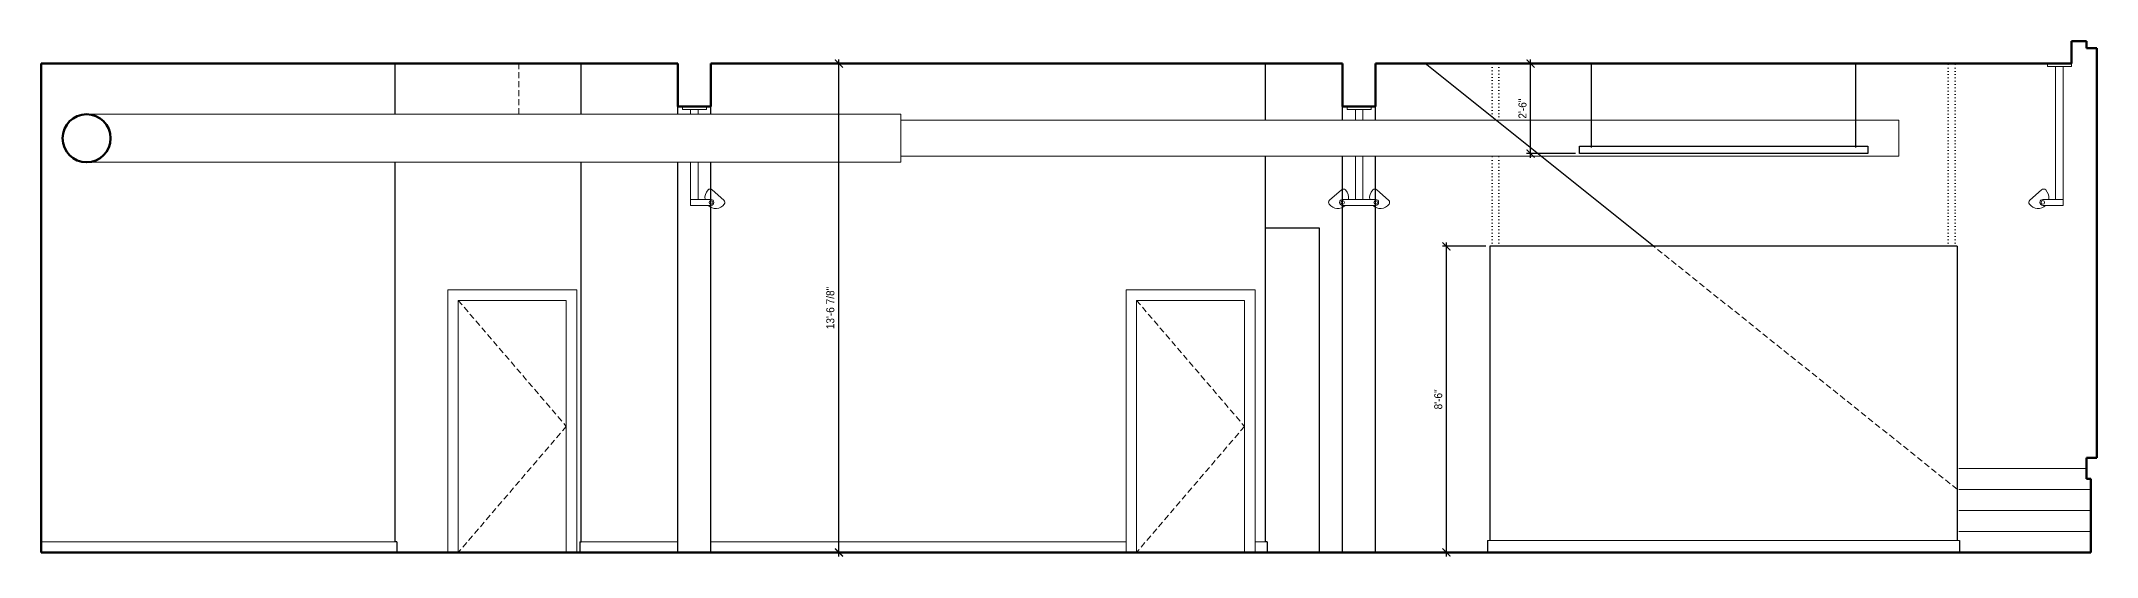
# Model space of a CAD drawing. Header units: inches. Extents: x -3027 to 6920, y -6604 to 320.
# Drawn here: x 2475 to 3161, y -1501 to -1330 of the extents above; entities that cross this region are included whole.
import ezdxf

# ---------------------------------------------------------------- set-up
doc = ezdxf.new("R2010")
doc.units = ezdxf.units.IN
doc.header["$LTSCALE"] = 4
doc.header["$MEASUREMENT"] = 0
doc.header["$PDMODE"] = 35
doc.header["$PDSIZE"] = -5
doc.linetypes.add('DASHED', pattern=[0.75, 0.5, -0.25])
doc.linetypes.add('DOT', pattern=[0.25, 0, -0.25])
doc.layers.get('0').update_dxf_attribs({"linetype": 'CONTINUOUS'})
doc.layers.get('Defpoints').update_dxf_attribs({"linetype": 'CONTINUOUS'})
for name, color, linetype, lineweight in [('A-ELEV-2', 5, 'CONTINUOUS', 25), ('A-ELEV-3', 8, 'CONTINUOUS', 15), ('A-ELEV-BYND', 9, 'DASHED', 9), ('A-ELEV-CUT', 3, 'CONTINUOUS', 50), ('A-ELEV-GHOST', 8, 'DOT', 15), ('A-NOTE-DIM', 8, 'CONTINUOUS', 15)]:
    doc.layers.add(name, color=color, linetype=linetype, lineweight=lineweight)
doc.styles.add('3_8SM', font='swisse.ttf', dxfattribs={"width": 0.9, "height": 2.666667})
doc.dimstyles.new('DIM3_8', dxfattribs={"dimtxt": 2.666667, "dimasz": 2.666667, "dimexe": 1.333333, "dimexo": 1.333333, "dimgap": 1.333333, "dimtad": 1, "dimdec": 4, "dimzin": 11, "dimdsep": 46, "dimlunit": 4, "dimtxsty": '3_8SM', "dimblk": 'ARCHTICK', "dimblk1": 'ARCHTICK', "dimblk2": 'ARCHTICK', "dimsah": 1, "dimcen": 2.666667, "dimdle": 1.333333, "dimclrd": 8, "dimclre": 8, "dimclrt": 8, "dimadec": 0, "dimazin": 0, "dimtfac": 4, "dimtdec": 4, "dimtofl": 0, "dimtmove": 2, "dimatfit": 3, "dimfxl": 1, "dimfrac": 2, "dimtzin": 0, "dimarcsym": 0})

# ---------------------------------------------------------------- blocks, each defined once
blk = doc.blocks.new('_ARCHTICK')
at = {"color": 0, "linetype": 'ByBlock', "const_width": 0.15}
blk.add_lwpolyline([(-0.5, -0.5), (0.5, 0.5)], dxfattribs=at)
blk = doc.blocks.new('*D33')
at = {"layer": 'A-NOTE-DIM', "color": 8, "lineweight": -2, "transparency": 16777216}
for p, q in [((2754.92, -1337.12), (2740.02, -1337.12)), ((2741.35, -1501.33), (2741.35, -1335.79)), ((2747.28, -1500), (2740.02, -1500))]:
    blk.add_line(p, q, dxfattribs=at)
at = {"layer": 'Defpoints', "color": 0, "transparency": 16777216}
for p in [(2741.35, -1337.12), (2756.25, -1337.12), (2748.62, -1500)]:
    blk.add_point(p, dxfattribs=at)
at = {"layer": 'A-NOTE-DIM', "color": 8, "lineweight": -2, "transparency": 16777216, "xscale": 2.666666666666667, "yscale": 2.666666666666667, "zscale": 2.666666666666667}
for p, rotation in [((2741.35, -1337.12), 90), ((2741.35, -1500), 270)]:
    blk.add_blockref('_ARCHTICK', p, dxfattribs=dict(at, rotation=rotation))
at = {"layer": 'A-NOTE-DIM', "color": 8, "transparency": 16777216, "insert": (2738.48, -1418.56), "char_height": 2.6667, "attachment_point": 5, "rotation": 90, "style": '3_8SM'}
blk.add_mtext('13\'-6 7/8" ', dxfattribs=at)
blk = doc.blocks.new('*D34')
at = {"layer": 'A-NOTE-DIM', "color": 8, "lineweight": -2, "transparency": 16777216}
for p, q in [((2943.75, -1501.33), (2943.75, -1396.67)), ((2956.92, -1398), (2942.42, -1398)), ((2971.85, -1500), (2942.42, -1500))]:
    blk.add_line(p, q, dxfattribs=at)
at = {"layer": 'Defpoints', "color": 0, "transparency": 16777216}
for p in [(2943.75, -1398), (2958.25, -1398), (2973.19, -1500)]:
    blk.add_point(p, dxfattribs=at)
at = {"layer": 'A-NOTE-DIM', "color": 8, "lineweight": -2, "transparency": 16777216, "xscale": 2.666666666666667, "yscale": 2.666666666666667, "zscale": 2.666666666666667}
for p, rotation in [((2943.75, -1398), 90), ((2943.75, -1500), 270)]:
    blk.add_blockref('_ARCHTICK', p, dxfattribs=dict(at, rotation=rotation))
at = {"layer": 'A-NOTE-DIM', "color": 8, "transparency": 16777216, "insert": (2941.05, -1449), "char_height": 2.667, "attachment_point": 5, "rotation": 90, "style": '3_8SM'}
blk.add_mtext('8\'-6" ', dxfattribs=at)
blk = doc.blocks.new('*D38')
at = {"layer": 'A-NOTE-DIM', "color": 8, "lineweight": -2, "transparency": 16777216}
for p, q in [((2990.79, -1337.12), (2970.49, -1337.12)), ((2971.82, -1368.46), (2971.82, -1335.79)), ((2986.79, -1367.12), (2970.49, -1367.12))]:
    blk.add_line(p, q, dxfattribs=at)
at = {"layer": 'Defpoints', "color": 0, "transparency": 16777216}
for p in [(2971.82, -1337.12), (2992.13, -1337.12), (2988.13, -1367.12)]:
    blk.add_point(p, dxfattribs=at)
at = {"layer": 'A-NOTE-DIM', "color": 8, "lineweight": -2, "transparency": 16777216, "xscale": 2.666666666666667, "yscale": 2.666666666666667, "zscale": 2.666666666666667}
for p, rotation in [((2971.82, -1337.12), 90), ((2971.82, -1367.12), 270)]:
    blk.add_blockref('_ARCHTICK', p, dxfattribs=dict(at, rotation=rotation))
at = {"layer": 'A-NOTE-DIM', "color": 8, "transparency": 16777216, "insert": (2969.12, -1352.12), "char_height": 2.667, "attachment_point": 5, "rotation": 90, "style": '3_8SM'}
blk.add_mtext('2\'-6" ', dxfattribs=at)

msp = doc.modelspace()

# ---------------------------------------------------------------- linework, layer by layer
at = {"layer": 'A-ELEV-2'}
for p, q in [((2593.4998, -1354), (2593.4998, -1337.125)), ((2655.4998, -1354), (2655.4998, -1337.125)), ((2883.4998, -1356), (2883.4998, -1337.125)), ((3012.79083, -1398), (2936.69708, -1337.125)), ((2992.1252, -1365.125), (2992.1252, -1337.125)), ((3080.1252, -1365.125), (3080.1252, -1337.125)), ((2687.67077, -1354), (2687.67077, -1351.375)), ((2698.67077, -1354), (2698.67077, -1351.375)), ((2909.17077, -1356), (2909.17077, -1351.375)), ((2920.17077, -1356), (2920.17077, -1351.375)), ((2593.4998, -1496.5), (2593.4998, -1370)), ((2655.4998, -1496.5), (2655.4998, -1370)), ((2687.67077, -1500), (2687.67077, -1370)), ((2698.67077, -1500), (2698.67077, -1370)), ((2883.4998, -1496.5), (2883.4998, -1368)), ((2909.17077, -1500), (2909.17077, -1368)), ((2920.17077, -1500), (2920.17077, -1368)), ((2901.4998, -1392), (2883.4998, -1392)), ((2901.4998, -1500), (2901.4998, -1392)), ((3114.0002, -1398), (2958.2502, -1398)), ((2958.2502, -1398), (2958.2502, -1496)), ((3114.0002, -1398), (3114.0002, -1496)), ((2687.67077, -1500), (2687.67077, -1419.73107)), ((2593.9998, -1496.5), (2593.4998, -1496.5)), ((2593.9998, -1496.5), (2593.9998, -1500)), ((2654.9998, -1496.5), (2654.9998, -1500)), ((2654.9998, -1496.5), (2655.4998, -1496.5)), ((2883.9998, -1496.5), (2883.4998, -1496.5)), ((2883.9998, -1496.5), (2883.9998, -1500)), ((2957.5002, -1496), (2957.5002, -1500)), ((3114.7502, -1496), (3114.7502, -1500))]:
    msp.add_line(p, q, dxfattribs=at)
msp.add_lwpolyline([(2988.1252, -1364.625), (3084.1252, -1364.625), (3084.1252, -1367.125), (2988.1252, -1367.125)], close=True, dxfattribs=at)
at = {"layer": 'A-ELEV-3'}
for p, q in [((3160.5002, -1332), (3160.5002, -1468.5)), ((2761.92821, -1354), (2490.66686, -1354)), ((2761.92821, -1370), (2761.92821, -1354)), ((3094.5002, -1356), (2761.92821, -1356)), ((3094.5002, -1368), (3094.5002, -1356)), ((2761.92821, -1370), (2490.66686, -1370)), ((3094.5002, -1368), (2761.92821, -1368)), ((2691.92077, -1382.375), (2698.67077, -1382.375)), ((2691.92077, -1382.375), (2691.92077, -1384.375)), ((2703.00571, -1382.62675), (2699.09057, -1379.17162)), ((2699.67077, -1383.375), (2699.67077, -1383.375)), ((2904.83583, -1382.62675), (2908.75096, -1379.17162)), ((2924.50571, -1382.62675), (2920.59057, -1379.17162)), ((3138.16526, -1382.62675), (3142.0804, -1379.17162)), ((3141.5002, -1383.375), (3141.5002, -1383.375)), ((3149.2502, -1382.375), (3142.5002, -1382.375)), ((3149.2502, -1382.375), (3149.2502, -1384.375)), ((2698.67077, -1384.375), (2691.92077, -1384.375)), ((3142.5002, -1384.375), (3149.2502, -1384.375)), ((2610.9998, -1412.5), (2610.9998, -1500)), ((2653.9998, -1412.5), (2610.9998, -1412.5)), ((2614.4998, -1416), (2614.4998, -1500)), ((2653.9998, -1500), (2653.9998, -1412.5)), ((2879.9998, -1412.5), (2836.9998, -1412.5)), ((2836.9998, -1412.5), (2836.9998, -1500)), ((2876.4998, -1416), (2840.4998, -1416)), ((2840.4998, -1416), (2840.4998, -1500)), ((2876.4998, -1500), (2876.4998, -1416)), ((2879.9998, -1500), (2879.9998, -1412.5)), ((3157.0002, -1472), (3114.5002, -1472)), ((3158.5002, -1479), (3114.5002, -1479)), ((3158.5002, -1486), (3114.5002, -1486)), ((3158.5002, -1493), (3114.5002, -1493)), ((2475.4998, -1496.5), (2593.4998, -1496.5)), ((2687.67077, -1496.5), (2655.4998, -1496.5)), ((2836.9998, -1496.5), (2698.67077, -1496.5)), ((2879.9998, -1496.5), (2883.4998, -1496.5)), ((3114.7502, -1496), (2957.5002, -1496))]:
    msp.add_line(p, q, dxfattribs=at)
for points in [[(3152.0002, -1337.125), (3144.0002, -1337.125), (3144.0002, -1338.125), (3152.0002, -1338.125)], [(3149.2502, -1338.125), (3146.7502, -1338.125), (3146.7502, -1382.375), (3149.2502, -1382.375)], [(2689.17077, -1351.375), (2697.17077, -1351.375), (2697.17077, -1352.375), (2689.17077, -1352.375)], [(2910.67077, -1351.375), (2918.67077, -1351.375), (2918.67077, -1352.375), (2910.67077, -1352.375)], [(2650.4998, -1416), (2614.4998, -1416), (2614.4998, -1500), (2650.4998, -1500)], [(2876.4998, -1416), (2840.4998, -1416), (2840.4998, -1500), (2876.4998, -1500)]]:
    msp.add_lwpolyline(points, close=True, dxfattribs=at)
for points in [[(2691.92077, -1354), (2691.92077, -1352.375), (2694.42077, -1352.375), (2694.42077, -1354)], [(2913.42077, -1356), (2913.42077, -1352.375), (2915.92077, -1352.375), (2915.92077, -1356)], [(2694.42077, -1370), (2694.42077, -1382.375), (2691.92077, -1382.375), (2691.92077, -1370)], [(2915.92077, -1368), (2915.92077, -1382.375), (2913.42077, -1382.375), (2913.42077, -1368)]]:
    msp.add_lwpolyline(points, dxfattribs=at)
msp.add_lwpolyline([(2909.17077, -1382.375), (2920.17077, -1382.375, -0.414213562), (2921.17077, -1383.375), (2921.17077, -1383.375, -0.414213562), (2920.17077, -1384.375), (2909.17077, -1384.375, -0.414213562), (2908.17077, -1383.375), (2908.17077, -1383.375, -0.414213562)], format="xyb", close=True, dxfattribs=at)
for centre in [(2698.67077, -1383.375), (2909.17077, -1383.375), (2920.17077, -1383.375), (3142.5002, -1383.375)]:
    msp.add_circle(centre, 0.6, dxfattribs=at)
for centre, radius, start, end in [((2700.28837, -1381.76011), 3.61506, 135.32183597, 189.7930811), ((2698.42888, -1379.92141), 1, 48.57147217, 135.32183597), ((2698.67077, -1383.375), 1, 0, 90), ((2698.67077, -1383.375), 1, 270, 0), ((2702.34402, -1383.37653), 1, 321.82110837, 48.57147217), ((2905.49751, -1383.37653), 1, 131.42852783, 218.17889163), ((2909.41265, -1379.92141), 1, 44.67816403, 131.42852783), ((2907.55317, -1381.76011), 3.61506, 350.2069189, 44.67816403), ((2921.78837, -1381.76011), 3.61506, 135.32183597, 189.7930811), ((2919.92888, -1379.92141), 1, 48.57147217, 135.32183597), ((2923.84402, -1383.37653), 1, 321.82110837, 48.57147217), ((3138.82695, -1383.37653), 1, 131.42852783, 218.17889163), ((3142.5002, -1383.375), 1, 90, 180), ((3142.5002, -1383.375), 1, 180, 270), ((3142.74208, -1379.92141), 1, 44.67816403, 131.42852783), ((3140.8826, -1381.76011), 3.61506, 350.2069189, 44.67816403), ((2700.28837, -1381.76011), 3.61506, 226.33029316, 321.82110837), ((2907.55317, -1381.76011), 3.61506, 218.17889163, 313.66970684), ((2921.78837, -1381.76011), 3.61506, 226.33029316, 321.82110837), ((3140.8826, -1381.76011), 3.61506, 218.17889163, 313.66970684)]:
    msp.add_arc(centre, radius, start, end, dxfattribs=at)
at = {"layer": 'A-ELEV-BYND'}
for p, q in [((2634.67077, -1354), (2634.67077, -1337.125)), ((3114.0002, -1478.9675), (3012.79083, -1398))]:
    msp.add_line(p, q, dxfattribs=at)
for points in [[(2614.4998, -1416), (2650.4998, -1458), (2614.4998, -1500)], [(2840.4998, -1416), (2876.4998, -1458), (2840.4998, -1500)]]:
    msp.add_lwpolyline(points, dxfattribs=at)
at = {"layer": 'A-ELEV-CUT'}
for p, q in [((3152.0002, -1337.125), (3152.0002, -1329.625)), ((3152.0002, -1329.625), (3157.0002, -1329.625)), ((3157.0002, -1332), (3157.0002, -1329.625)), ((3157.0002, -1332), (3160.5002, -1332)), ((3160.5002, -1468.5), (3160.5002, -1332)), ((2475.4998, -1500), (2475.4998, -1337.125)), ((2475.4998, -1337.125), (2687.67077, -1337.125)), ((2687.67077, -1351.375), (2687.67077, -1337.125)), ((2698.67077, -1337.125), (2909.17077, -1337.125)), ((2698.67077, -1351.375), (2698.67077, -1337.125)), ((2909.17077, -1351.375), (2909.17077, -1337.125)), ((2920.17077, -1337.125), (3152.0002, -1337.125)), ((2920.17077, -1351.375), (2920.17077, -1337.125)), ((2698.67077, -1351.375), (2687.67077, -1351.375)), ((2920.17077, -1351.375), (2909.17077, -1351.375)), ((3157.0002, -1475.5), (3157.0002, -1468.5)), ((3157.0002, -1468.5), (3160.5002, -1468.5)), ((3158.5002, -1475.5), (3157.0002, -1475.5)), ((3158.5002, -1500), (3158.5002, -1475.5)), ((3158.5002, -1500), (2475.4998, -1500))]:
    msp.add_line(p, q, dxfattribs=at)
msp.add_circle((2490.66686, -1362), 8, dxfattribs=at)
at = {"layer": 'A-ELEV-GHOST'}
for p, q in [((2959.0002, -1356), (2959.0002, -1337.125)), ((2961.2502, -1356), (2961.2502, -1337.125)), ((3111.0002, -1398), (3111.0002, -1337.125)), ((3113.2502, -1398), (3113.2502, -1337.125)), ((2959.0002, -1398), (2959.0002, -1368)), ((2961.2502, -1398), (2961.2502, -1368))]:
    msp.add_line(p, q, dxfattribs=at)

# ---------------------------------------------------------------- dimensions: what is measured, and where the dimension line sits
at = {"layer": 'A-NOTE-DIM'}
for base, p1, p2, picture, middle in [((2741.35057, -1337.125), (2748.61811, -1500), (2756.24903, -1337.125), '*D33', (2738.47746, -1418.5625)), ((2971.82207, -1337.125), (2988.1252, -1367.125), (2992.1252, -1337.125), '*D38', (2969.11844, -1352.125)), ((2943.75151, -1398), (2973.18504, -1500), (2958.2502, -1398), '*D34', (2941.04789, -1449))]:
    dim = msp.add_linear_dim(base=base, p1=p1, p2=p2, angle=90, dimstyle='DIM3_8', override={"dimpost": ' '}, dxfattribs=at)
    dim.commit()
    dim.dimension.update_dxf_attribs({"geometry": picture, "text_midpoint": middle})

doc.saveas('drawing.dxf')
